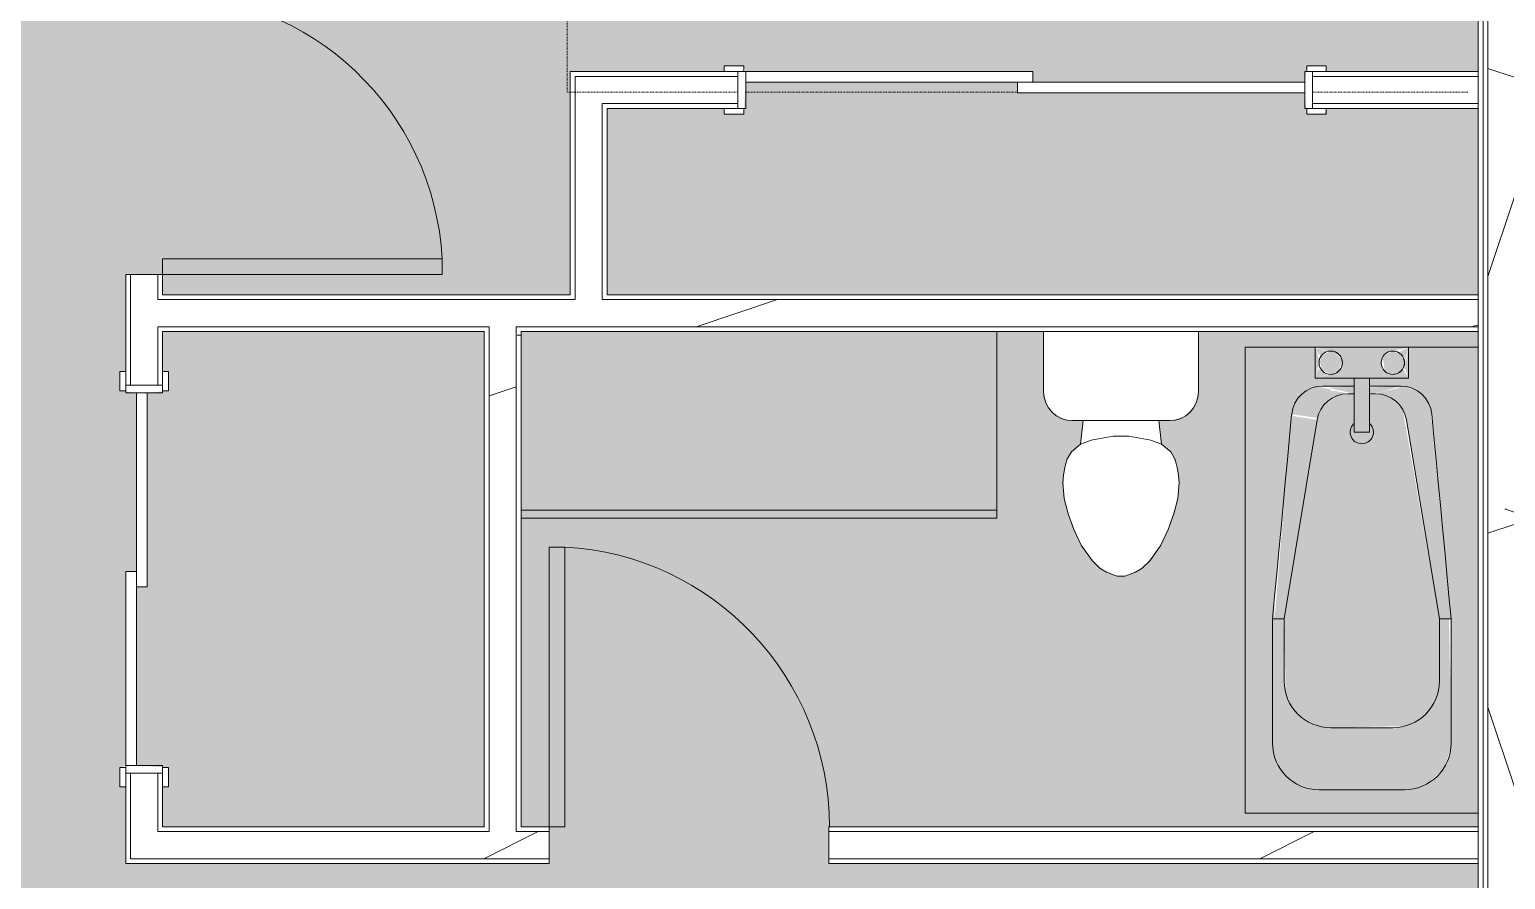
# Model space of a CAD drawing. Header units: inches. Extents: x -9418 to 110693, y 8585 to 209374.
# Drawn here: x -3614.7 to -3424.6, y 11834 to 11943.5 of the extents above; entities that cross this region are included whole.
import ezdxf

# ---------------------------------------------------------------- set-up
doc = ezdxf.new("R2010")
doc.units = ezdxf.units.IN
doc.header["$MEASUREMENT"] = 0
doc.linetypes.add('Dash 1_16_', pattern=[0.125, 0.0625, -0.0625])
for name, color, linetype, lineweight in [('0-1', 7, 'Continuous', 5), ('0-3', 7, 'Continuous', 9), ('A-AREA-PATT-2', 254, 'Continuous', 9), ('A-DOOR-1', 7, 'Continuous', 9), ('A-DOOR-FRAM-1', 7, 'Continuous', 9), ('A-WALL', 113, 'Continuous', 9), ('A-WALL-2', 10, 'Continuous', 15), ('A-WALL-3', 7, 'Continuous', 9), ('A-WALL-PATT-1', 7, 'Continuous', 9), ('A-WALL-PATT-2', 8, 'Continuous', 9), ('A-WALL-PATT-3', 111, 'Continuous', 9), ('I-FURN-1', 7, 'Continuous', 9), ('I-FURN-HDLN-1', 253, 'Dash 1_16_', 9), ('I-WALL-1', 2, 'Continuous', 15), ('P-SANR-FIXT-1', 7, 'Continuous', 9), ('P-SANR-FIXT-3', 9, 'Continuous', 9), ('Q-CASE-1', 9, 'Continuous', 9), ('Q-CASE-2', 10, 'Continuous', 15), ('Q-CASE-3', 7, 'Continuous', 9)]:
    doc.layers.add(name, color=color, linetype=linetype, lineweight=lineweight)
pattern_1 = [(0, (0, 0), (192, 48), [7.92, -136.08, 7.92, -136.08, -768]), (0, (0, 0), (192, 48), [-288, 7.92, -280.08, 7.92, -136.08, -336]), (0, (0, 0), (192, 48), [-720, 7.92, -88.08, 7.92, -232.08]), (120, (72, 24), (-137.56922, 142.27688), [7.92, -136.08, 7.92, -136.08, -768]), (120, (72, 24), (-137.56922, 142.27688), [-288, 7.92, -280.08, 7.92, -136.08, -336]), (120, (72, 24), (-137.56922, 142.27688), [-720, 7.92, -88.08, 7.92, -232.08]), (240, (96, 120), (-54.43078, -190.27688), [7.92, -136.08, 7.92, -136.08, -768]), (240, (96, 120), (-54.43078, -190.27688), [-288, 7.92, -280.08, 7.92, -136.08, -336]), (240, (96, 120), (-54.43078, -190.27688), [-720, 7.92, -88.08, 7.92, -232.08])]
pattern_2 = [(216.87, (39.984, 99.96), (299.879643, 199.920536), [49.98, -449.82]), (206.565, (99.96, 69.97), (-99.95948, -99.9602), [111.759, -111.759]), (198.435, (99.96, 19.992), (-199.92005, -99.96009), [63.22, -252.881])]

# ---------------------------------------------------------------- blocks, each defined once
blk = doc.blocks.new('Bed-Standard - King 78_ x 80_-1379907-SITE PLAN - TOPO WITH IMAGERY')
at = {"layer": 'I-FURN-1'}
for p, q in [((-28.31, 41.8), (49.69, 41.8)), ((-28.31, -38.2), (-28.31, 41.8)), ((49.69, 41.8), (49.69, -38.2)), ((49.69, -24.2), (-28.31, -17.63)), ((-25.31, -24.2), (46.69, -24.2)), ((-25.31, -36.2), (-25.31, -24.2)), ((46.69, -36.2), (46.69, -24.2)), ((-25.31, -36.2), (46.69, -36.2)), ((49.69, -38.2), (-28.31, -38.2))]:
    blk.add_line(p, q, dxfattribs=at)
at = {"layer": 'I-FURN-HDLN-1'}
for p, q in [((-64.31, 77.8), (73.69, 77.8)), ((-64.31, 55.8), (-64.31, 77.8)), ((73.69, 77.8), (73.69, -38.2)), ((-64.31, 19.8), (-64.31, 54.8)), ((-64.31, -38.2), (-64.31, -18.2))]:
    blk.add_line(p, q, dxfattribs=at)
blk = doc.blocks.new('Single-Flush - 36_ x 84_-1372839-SITE PLAN - TOPO WITH IMAGERY')
at = {"layer": 'A-DOOR-1'}
for p, q in [((16, 2.37), (16, 38.39)), ((18, 38.39), (16, 38.39)), ((18, 2.37), (18, 38.39)), ((18, 2.37), (16, 2.37))]:
    blk.add_line(p, q, dxfattribs=at)
blk.add_arc((18, 2.37), 36.07, 93.1789, 180, dxfattribs=at)
blk = doc.blocks.new('FOLDING_SLIDING CLOSET - 72_ x 80_-1372823-SITE PLAN - TOPO WITH IMAGERY')
at = {"layer": 'A-DOOR-1'}
for p, q in [((-36.25, 3), (-38.75, 3)), ((-38.75, 3), (-38.75, 2.25)), ((-38.75, 2.25), (-36.25, 2.25)), ((-36.25, 2.25), (-36.25, 3)), ((1, 2.25), (-36, 2.25)), ((-36, 2.25), (-36, 0.87)), ((1, 0.87), (1, 2.25)), ((38.75, 3), (36.25, 3)), ((36.25, 3), (36.25, 2.25)), ((36.25, 2.25), (38.75, 2.25)), ((38.75, 2.25), (38.75, 3)), ((-36, 0.87), (1, 0.87)), ((36, 0.87), (-1, 0.87)), ((-1, 0.87), (-1, -0.5)), ((36, -0.5), (36, 0.87)), ((-1, -0.5), (36, -0.5)), ((-36.25, -2.5), (-38.75, -2.5)), ((-38.75, -2.5), (-38.75, -3.25)), ((-38.75, -3.25), (-36.25, -3.25)), ((-36.25, -3.25), (-36.25, -2.5)), ((38.75, -2.5), (36.25, -2.5)), ((36.25, -2.5), (36.25, -3.25)), ((36.25, -3.25), (38.75, -3.25)), ((38.75, -3.25), (38.75, -2.5))]:
    blk.add_line(p, q, dxfattribs=at)
at = {"layer": 'A-DOOR-FRAM-1'}
for p, q in [((-36, 2.25), (-37, 2.25)), ((-37, 2.25), (-37, -2.5)), ((-36, -2.5), (-36, 2.25)), ((36, 2.25), (36, -2.5)), ((37, 2.25), (36, 2.25)), ((37, -2.5), (37, 2.25)), ((-37, -2.5), (-36, -2.5)), ((36, -2.5), (37, -2.5))]:
    blk.add_line(p, q, dxfattribs=at)
blk = doc.blocks.new('Toilet-Domestic-3D - Toilet-Domestic-3D-1352612-SITE PLAN - TOPO WITH IMAGERY')
at = {"layer": 'P-SANR-FIXT-1'}
for p, q in [((-9.98, 19.48), (9.98, 19.48)), ((-9.98, 11.75), (-9.98, 19.48)), ((9.98, 19.48), (9.98, 11.75)), ((6.25, 8.02), (-6.25, 8.02)), ((-4.86, 8.02), (-5.21, 5)), ((4.86, 8.02), (5.21, 5)), ((-1, 6), (-3.84, 5.5)), ((1, 6), (-1, 6)), ((3.84, 5.5), (1, 6)), ((-6.4, 4), (-6.97, 3)), ((-5.21, 5), (-6.4, 4)), ((-3.84, 5.5), (-5.21, 5)), ((5.21, 5), (3.84, 5.5)), ((6.4, 4), (5.21, 5)), ((6.97, 3), (6.4, 4)), ((-7.24, 2), (-7.41, 1)), ((-6.97, 3), (-7.24, 2)), ((7.24, 2), (6.97, 3)), ((7.41, 1), (7.24, 2)), ((-7.41, 1), (-7.5, 0)), ((7.5, 0), (7.41, 1)), ((-7.5, 0), (-7.33, -1.99)), ((7.33, -1.99), (7.5, 0)), ((-7.33, -1.99), (-6.79, -4)), ((6.79, -4), (7.33, -1.99)), ((-6.79, -4), (-6.06, -6)), ((6.06, -6), (6.79, -4)), ((-6.06, -6), (-5.13, -8)), ((5.13, -8), (6.06, -6)), ((-5.13, -8), (-3.74, -10)), ((3.74, -10), (5.13, -8)), ((-3.74, -10), (-2.74, -11)), ((-2.74, -11), (-1.87, -11.5)), ((1.87, -11.5), (2.74, -11)), ((2.74, -11), (3.74, -10)), ((-1.87, -11.5), (-0.5, -12)), ((-0.5, -12), (0.5, -12)), ((0.5, -12), (1.87, -11.5))]:
    blk.add_line(p, q, dxfattribs=at)
for centre, start, end in [((-6.25, 11.75), 180, 270), ((6.25, 11.75), 270, 360)]:
    blk.add_arc(centre, 3.73, start, end, dxfattribs=at)
blk = doc.blocks.new('OD_CW_Base Cabinet - OD_CW_Base Cabinet-1372836-SITE PLAN - TOPO WITH IMAGERY')
at = {"layer": 'Q-CASE-1'}
for points in [[(61.99, 21.96), (61.99, 24), (0.74, 24), (0.74, 1), (61.99, 1)], [(61.99, 1), (0.74, 1), (0.74, 0), (61.99, 0)]]:
    blk.add_hatch(color=256, dxfattribs=at).paths.add_polyline_path(points, flags=0)
at = {"layer": 'Q-CASE-2'}
for p, q in [((61.99, 24), (0.74, 24)), ((0.74, 24), (0.74, 0)), ((61.99, 0), (61.99, 24)), ((0.74, 0), (61.99, 0))]:
    blk.add_line(p, q, dxfattribs=at)
at = {"layer": 'Q-CASE-3'}
for p, q in [((0.74, 1), (0.74, 24)), ((0.74, 24), (61.99, 24)), ((61.99, 24), (61.99, 1)), ((0.74, 0), (0.74, 1)), ((0.74, 1), (61.99, 1)), ((61.99, 1), (0.74, 1)), ((61.99, 0), (0.74, 0)), ((61.99, 1), (61.99, 0))]:
    blk.add_line(p, q, dxfattribs=at)
blk = doc.blocks.new('Bath Tub - Maestro - 60_x30_-1352617-SITE PLAN - TOPO WITH IMAGERY')
at = {"layer": 'P-SANR-FIXT-3'}
h = blk.add_hatch(color=256, dxfattribs=at)
h.paths.add_polyline_path([(1.25, 17.7), (2, 17.5), (1.61, 17.7)], flags=0)
h.paths.add_polyline_path([(0, 21), (0.94, 17.94), (0.93, 18.25), (0.55, 19.19), (0.43, 19.75), (0.04, 20.87)], flags=0)
h.paths.add_polyline_path([(0, 21), (3.19, 19.75), (3.6, 19.39), (4, 21), (1.61, 20.6), (0.04, 20.99)], flags=0)
h.paths.add_polyline_path([(4, 21), (3.3, 19.75), (2.75, 20.3), (2.75, 20.57), (3.5, 20.83)], flags=0)
h.paths.add_polyline_path([(60, 30), (0, 30), (0.04, 21), (4, 20.74), (4, 16), (5, 16), (5.21, 21.33), (5.83, 22.49), (6.79, 23.38), (7.98, 23.91), (11.56, 24.3), (35, 26.5), (52.55, 26.3), (54, 25.7), (55.24, 24.74), (56.2, 23.5), (56.8, 22.05), (57, 20.5), (56.91, 8.46), (56.2, 6.5), (54.86, 4.9), (53.05, 3.86), (51, 3.5), (32.07, 3.77), (7.36, 6.31), (6.27, 7.03), (5.48, 8.06), (5.05, 9.3), (5, 13.22), (5, 14), (4, 13.96), (4, 9), (0, 9), (0.04, 0), (60, 0), (60, 26.5)], flags=0)
h.paths.add_polyline_path([(2, 12.5), (2, 12.34), (2.39, 12.45)], flags=0)
h.paths.add_polyline_path([(1.61, 12.45), (0.94, 12.06), (1.42, 12.3)], flags=0)
h.paths.add_polyline_path([(4, 9), (3.45, 10.91), (3.5, 10.46), (3.83, 9.5)], flags=0)
h.paths.add_polyline_path([(0, 9), (2.39, 9.4), (2.39, 9.55), (2, 9.6), (0.5, 9.17), (0.04, 9.01)], flags=0)
h.paths.add_polyline_path([(0.7, 11.75), (0.22, 9.94), (0.55, 10.61), (0.55, 11.19), (0.6, 11.39)], flags=0)
for points in [[(35, 25), (8.03, 20.28), (6.59, 18.77), (6.12, 17.49), (6.12, 16), (10.94, 16), (10.94, 14), (6, 14), (6.24, 11.83), (7.49, 10.17), (8.69, 9.49), (9.35, 9.26), (35, 5), (44.55, 5.2), (46.03, 5.83), (47.28, 6.81), (48.47, 8.66), (48.9, 10.25), (49, 11), (48.8, 20.55), (48.16, 22.05), (47.24, 23.24), (46, 24.2), (44.55, 24.8), (43, 25)], [(35, 26.5), (8.65, 23.91), (9.35, 20.74), (35, 25), (35, 26.23)], [(47.72, 26.5), (35, 26.23), (35, 25), (43, 25), (51, 26.5), (49, 26.5)], [(51, 26.5), (43, 25), (45.24, 24.51), (46, 24.2), (47.24, 23.24), (48.2, 22), (48.8, 20.5), (49, 19), (57, 20.5), (56.8, 22.05), (56.2, 23.5), (54.53, 25.29), (53.68, 25.83), (51.51, 26.43)], [(8.63, 24.03), (7.35, 23.69), (6.27, 22.97), (5.48, 21.94), (5.1, 20.39), (5.81, 17.42), (6, 16.8), (6.6, 18.78), (7.49, 19.83), (8.69, 20.51), (9.35, 20.74), (8.65, 23.91)], [(57, 20.5), (49, 19), (49, 11), (57, 9.5), (57, 19.75)], [(5.05, 16), (4, 16), (4, 14), (10.94, 14), (10.94, 16), (5.21, 16)], [(49, 11), (48.47, 8.66), (48.12, 7.9), (47.24, 6.76), (46, 5.8), (44.55, 5.2), (43.07, 4.99), (51, 3.5), (53.05, 3.86), (54.86, 4.9), (56.2, 6.5), (56.93, 8.66), (56.91, 9.52), (50.46, 10.73)], [(9.35, 9.26), (8.84, 5.95), (35, 3.77), (35, 5), (11.56, 8.89)], [(43, 5), (35, 4.91), (35, 3.5), (50.51, 3.59), (43.07, 4.99)]]:
    blk.add_hatch(color=256, dxfattribs=at).paths.add_polyline_path(points, flags=0)
h = blk.add_hatch(color=256, dxfattribs=at)
h.paths.add_polyline_path([(0.55, 21), (0, 21), (0.04, 9), (4, 9), (4, 21), (2.24, 21)], flags=0)
h.paths.add_polyline_path([(4, 21), (2.75, 20.3), (3.3, 19.75), (3.57, 19.75), (3.91, 20.74)], flags=0)
h.paths.add_polyline_path([(4, 21), (3.02, 17.91), (2.39, 17.55), (1.61, 17.55), (0.94, 17.94), (0.46, 19), (0.04, 20.99), (2.35, 20.59), (3.5, 20.87)], flags=0)
h.paths.add_polyline_path([(0, 21), (0.7, 19.75), (1.25, 20.3), (1.25, 20.57), (0.04, 20.99)], flags=0)
h.paths.add_polyline_path([(2, 12.5), (2.75, 12.3), (3.33, 11.67), (3.5, 11), (4, 9), (2, 9.5), (0.04, 9.19), (0.94, 12.06), (1.61, 12.45)], flags=0)
h.paths.add_polyline_path([(3.45, 10.61), (3.06, 9.94), (2.75, 9.43), (4, 9), (3.5, 10.46)], flags=0)
h.paths.add_polyline_path([(0.55, 10.61), (0.04, 9.01), (1.25, 9.7), (0.7, 10.25)], flags=0)
h = blk.add_hatch(color=256, dxfattribs=at)
h.paths.add_polyline_path([(1.61, 20.45), (0.7, 19.75), (0.55, 18.91), (1.25, 17.7), (3, 17.96), (3.3, 18.25), (3.5, 19), (3.06, 20.06), (2, 20.34)], flags=0)
h.paths.add_polyline_path([(1.61, 12.45), (0.6, 11.39), (0.55, 10.88), (1.25, 9.76), (2, 9.6), (2.89, 9.94), (3.5, 11), (3.06, 12.06), (1.85, 12.39)], flags=0)
h = blk.add_hatch(color=256, dxfattribs=at)
h.paths.add_polyline_path([(5, 20.04), (5.21, 16), (6, 16), (5.76, 17.57), (5.05, 19.87)], flags=0)
h.paths.add_polyline_path([(5.21, 14), (5, 14), (5.23, 10.71), (6, 14), (5.32, 14)], flags=0)
h = blk.add_hatch(color=256, dxfattribs=at)
h.paths.add_polyline_path([(5.59, 11.88), (5.72, 11.33), (5.56, 10.83)], flags=0)
h.paths.add_polyline_path([(6, 13.2), (5.05, 9.3), (5.72, 7.68), (6.33, 6.98), (7.36, 6.31), (8.65, 6.09), (9.13, 9.33), (7.49, 10.17), (6.59, 11.22), (6.12, 12.51)], flags=0)
at = {"layer": 'P-SANR-FIXT-1'}
for p, q in [((60, 30), (0, 30)), ((0, 30), (0, 21)), ((60, 0), (60, 30)), ((35, 25), (9.35, 20.74)), ((35, 26.5), (51, 26.5)), ((35, 26.5), (35, 25)), ((43, 25), (35, 25)), ((4, 21), (0, 21)), ((0, 21), (0, 9)), ((4, 16), (4, 21)), ((5, 16), (5, 20.04)), ((57, 20.5), (57, 9.5)), ((49, 11), (49, 19)), ((4, 14), (4, 16)), ((4, 16), (10.94, 16)), ((6, 16.8), (6, 16)), ((10.94, 14), (10.94, 16)), ((4, 9), (4, 14)), ((10.94, 14), (4, 14)), ((5, 9.96), (5, 14)), ((6, 14), (6, 13.2)), ((0, 9), (0, 0)), ((0, 9), (4, 9)), ((9.35, 9.26), (35, 5)), ((35, 3.5), (35, 5)), ((35, 5), (43, 5)), ((51, 3.5), (35, 3.5)), ((0, 0), (60, 0))]:
    blk.add_line(p, q, dxfattribs=at)
at = {"layer": 'P-SANR-FIXT-1', "flags": 128}
for points in [[(8.63, 24.03), (11.56, 24.3), (14.49, 24.58), (17.42, 24.85), (20.35, 25.13), (23.28, 25.4), (26.21, 25.68), (29.14, 25.95), (32.07, 26.23), (35, 26.5)], [(35, 3.5), (32.07, 3.77), (29.14, 4.05), (26.21, 4.32), (23.28, 4.6), (20.35, 4.87), (17.42, 5.15), (14.49, 5.42), (11.56, 5.7), (8.63, 5.97)]]:
    blk.add_lwpolyline(points, dxfattribs=at)
at = {"layer": 'P-SANR-FIXT-1'}
for centre, radius, start, end in [((43, 19), 6, 360, 90), ((51, 20.5), 6, 360, 90), ((9, 20.04), 4, 95.3558, 180), ((2, 19), 1.5, 360, 180), ((2, 19), 1.5, 0, 180), ((10, 16.8), 4, 99.4223, 180), ((2, 19), 1.5, 180, 360), ((2, 19), 1.5, 180, 360), ((10.94, 15), 1.5, 360, 135), ((10.94, 15), 1.5, 225, 360), ((2, 11), 1.5, 360, 180), ((2, 11), 1.5, 0, 180), ((10, 13.2), 4, 180, 260.5777), ((2, 11), 1.5, 180, 360), ((2, 11), 1.5, 180, 360), ((9, 9.96), 4, 180, 264.6442), ((43, 11), 6, 270, 0), ((51, 9.5), 6, 270, 360)]:
    blk.add_arc(centre, radius, start, end, dxfattribs=at)
blk = doc.blocks.new('Single-Flush - 36_ x 84_-1372824-SITE PLAN - TOPO WITH IMAGERY')
at = {"layer": 'A-DOOR-1'}
for p, q in [((16, -2.38), (16, -38.39)), ((18, -2.38), (16, -2.38)), ((18, -2.38), (18, -38.39)), ((18, -38.39), (16, -38.39))]:
    blk.add_line(p, q, dxfattribs=at)
blk.add_arc((18, -2.38), 36.07, 180, 266.8211, dxfattribs=at)
blk = doc.blocks.new('FOLDING_SLIDING CLOSET - 48_ x 80_-1372832-SITE PLAN - TOPO WITH IMAGERY')
at = {"layer": 'A-DOOR-1'}
for p, q in [((-24.25, 3), (-26.75, 3)), ((-26.75, 3), (-26.75, 2.25)), ((-26.75, 2.25), (-24.25, 2.25)), ((-24.25, 2.25), (-24.25, 3)), ((1, 2.25), (-24, 2.25)), ((-24, 2.25), (-24, 0.87)), ((1, 0.87), (1, 2.25)), ((26.75, 3), (24.25, 3)), ((24.25, 3), (24.25, 2.25)), ((24.25, 2.25), (26.75, 2.25)), ((26.75, 2.25), (26.75, 3)), ((-24, 0.87), (1, 0.87)), ((24, 0.87), (-1, 0.87)), ((-1, 0.87), (-1, -0.5)), ((24, -0.5), (24, 0.87)), ((-1, -0.5), (24, -0.5)), ((-24.25, -2.5), (-26.75, -2.5)), ((-26.75, -2.5), (-26.75, -3.25)), ((-26.75, -3.25), (-24.25, -3.25)), ((-24.25, -3.25), (-24.25, -2.5)), ((26.75, -2.5), (24.25, -2.5)), ((24.25, -2.5), (24.25, -3.25)), ((24.25, -3.25), (26.75, -3.25)), ((26.75, -3.25), (26.75, -2.5))]:
    blk.add_line(p, q, dxfattribs=at)
at = {"layer": 'A-DOOR-FRAM-1'}
for p, q in [((-24, 2.25), (-25, 2.25)), ((-25, 2.25), (-25, -2.5)), ((-24, -2.5), (-24, 2.25)), ((24, 2.25), (24, -2.5)), ((25, 2.25), (24, 2.25)), ((25, -2.5), (25, 2.25)), ((-25, -2.5), (-24, -2.5)), ((24, -2.5), (25, -2.5))]:
    blk.add_line(p, q, dxfattribs=at)
blk = doc.blocks.new('1750 Ox - Unit Layouts_rvt-1-SITE PLAN - TOPO WITH IMAGERY')
at = {"layer": 'A-WALL-PATT-1'}
h = blk.add_hatch(dxfattribs=at)
h.set_pattern_fill('FP_1', color=256, style=0, pattern_type=2)
h.set_pattern_definition(pattern_1)
h.paths.add_polyline_path([(-3598.17, 11840.19), (-3597.55, 11840.19), (-3597.55, 11847.69), (-3598.17, 11847.69), (-3598.17, 11840.82)], flags=0)
h.paths.add_polyline_path([(-3597.55, 11897.69), (-3597.55, 11905.19), (-3598.17, 11905.19), (-3598.17, 11897.69)], flags=0)
h.paths.add_polyline_path([(-3597.55, 11908.69), (-3597.55, 11911.94), (-3598.17, 11911.94), (-3598.17, 11908.69)], flags=0)
h.paths.add_polyline_path([(-3598.17, 11947.94), (-3597.55, 11947.94), (-3597.55, 12086.81), (-3598.17, 12086.81), (-3598.17, 11986.21)], flags=0)
h.paths.add_polyline_path([(-3598.17, 12090.31), (-3597.55, 12090.31), (-3597.74, 12115.71), (-3598.17, 12115.71), (-3598.17, 12107.68)], flags=0)
h = blk.add_hatch(dxfattribs=at)
h.set_pattern_fill('FP_1', color=256, style=0, pattern_type=2)
h.set_pattern_definition(pattern_1)
h.paths.add_polyline_path([(-3551.37, 11840.82), (-3551.37, 11904.57), (-3552, 11904.57), (-3552, 11840.82)], flags=0)
at = {"layer": 'A-WALL-PATT-2'}
h = blk.add_hatch(dxfattribs=at)
h.set_pattern_fill('FP_2', color=256, style=0, pattern_type=2)
h.set_pattern_definition(pattern_2)
h.paths.add_polyline_path([(-3601.67, 11836.69), (-3598.17, 11836.69), (-3598.17, 11847.69), (-3601.67, 11847.69), (-3601.67, 11840.19)], flags=0)
h.paths.add_polyline_path([(-3598.17, 11897.69), (-3598.17, 11911.94), (-3601.67, 11911.94), (-3601.67, 11897.69)], flags=0)
h.paths.add_polyline_path([(-3598.17, 11947.94), (-3598.17, 12115.71), (-3601.67, 12115.71), (-3601.67, 11947.94)], flags=0)
h = blk.add_hatch(dxfattribs=at)
h.set_pattern_fill('FP_2', color=256, style=0, pattern_type=2)
h.set_pattern_definition(pattern_2)
h.paths.add_polyline_path([(-3597.55, 11905.19), (-3428.12, 11905.23), (-3428.12, 11908.69), (-3598.17, 11908.69), (-3598.17, 11905.19)], flags=0)
h = blk.add_hatch(dxfattribs=at)
h.set_pattern_fill('FP_2', color=256, style=0, pattern_type=2)
h.set_pattern_definition(pattern_2)
h.paths.add_polyline_path([(-3555.5, 11840.19), (-3552, 11840.19), (-3552, 11905.19), (-3555.5, 11905.19), (-3555.5, 11840.82)], flags=0)
h = blk.add_hatch(dxfattribs=at)
h.set_pattern_fill('FP_2', color=256, style=0, pattern_type=2)
h.set_pattern_definition(pattern_2)
h.paths.add_polyline_path([(-3551.37, 11836.69), (-3547.75, 11836.69), (-3547.75, 11840.19), (-3598.17, 11840.18), (-3598.17, 11836.69), (-3552, 11836.69)], flags=0)
h.paths.add_polyline_path([(-3511.75, 11836.69), (-3428.12, 11836.69), (-3428.12, 11840.19), (-3511.75, 11840.19)], flags=0)
at = {"layer": 'A-WALL-2'}
for p, q in [((-3525.21, 11938.07), (-3545.05, 11938.07)), ((-3545.05, 11938.07), (-3545.05, 11937.44)), ((-3545.05, 11937.44), (-3545.05, 11933.32)), ((-3428.12, 11938.07), (-3447.71, 11938.07)), ((-3428.12, 11933.32), (-3428.12, 11938.07)), ((-3545.05, 11933.32), (-3545.05, 11909.32)), ((-3540.3, 11933.32), (-3525.21, 11933.32)), ((-3540.3, 11909.32), (-3540.3, 11933.32)), ((-3447.71, 11933.32), (-3428.12, 11933.32)), ((-3602.3, 11911.94), (-3602.3, 11899.44)), ((-3597.55, 11911.94), (-3602.3, 11911.94)), ((-3597.55, 11909.32), (-3597.55, 11911.94)), ((-3545.05, 11909.32), (-3597.55, 11909.32)), ((-3428.12, 11909.32), (-3540.3, 11909.32)), ((-3428.12, 11904.57), (-3428.12, 11909.32)), ((-3597.55, 11899.44), (-3597.55, 11904.57)), ((-3597.55, 11904.57), (-3556.12, 11904.57)), ((-3556.12, 11904.57), (-3556.12, 11840.82)), ((-3490.12, 11904.57), (-3484.1, 11904.57)), ((-3464.15, 11904.57), (-3428.12, 11904.57)), ((-3551.37, 11840.82), (-3551.37, 11880.57)), ((-3602.3, 11845.94), (-3602.3, 11836.07)), ((-3597.55, 11840.82), (-3597.55, 11845.94)), ((-3556.12, 11840.82), (-3597.55, 11840.82)), ((-3547.75, 11840.82), (-3551.37, 11840.82)), ((-3547.75, 11836.07), (-3547.75, 11840.82)), ((-3428.12, 11840.82), (-3511.75, 11840.82)), ((-3511.75, 11840.82), (-3511.75, 11836.07)), ((-3428.12, 11836.07), (-3428.12, 11840.82)), ((-3602.3, 11836.07), (-3601.67, 11836.07)), ((-3601.67, 11836.07), (-3597.55, 11836.07)), ((-3597.55, 11836.07), (-3547.75, 11836.07)), ((-3511.75, 11836.07), (-3428.12, 11836.07))]:
    blk.add_line(p, q, dxfattribs=at)
at = {"layer": 'A-WALL-3'}
for p, q in [((-3544.43, 11937.44), (-3523.46, 11937.44)), ((-3544.43, 11933.94), (-3544.43, 11937.44)), ((-3449.46, 11937.44), (-3428.12, 11937.44)), ((-3544.43, 11933.32), (-3544.43, 11933.94)), ((-3544.43, 11933.32), (-3544.43, 11909.32)), ((-3540.93, 11933.94), (-3523.46, 11933.94)), ((-3540.93, 11933.32), (-3540.93, 11933.94)), ((-3540.93, 11933.32), (-3540.93, 11909.32)), ((-3449.46, 11933.94), (-3428.12, 11933.94)), ((-3601.67, 11897.69), (-3601.67, 11911.94)), ((-3598.17, 11908.69), (-3598.17, 11911.94)), ((-3597.55, 11908.69), (-3598.17, 11908.69)), ((-3597.55, 11908.69), (-3544.43, 11908.69)), ((-3544.43, 11908.69), (-3544.43, 11909.32)), ((-3540.93, 11908.69), (-3540.93, 11909.32)), ((-3540.93, 11908.69), (-3428.12, 11908.69)), ((-3598.17, 11897.69), (-3598.17, 11905.19)), ((-3597.55, 11905.19), (-3598.17, 11905.19)), ((-3597.55, 11905.19), (-3555.5, 11905.19)), ((-3555.5, 11904.57), (-3555.5, 11905.19)), ((-3555.5, 11904.57), (-3555.5, 11840.82)), ((-3552, 11905.19), (-3428.12, 11905.19)), ((-3552, 11904.57), (-3552, 11905.19)), ((-3552, 11904.57), (-3552, 11840.82)), ((-3601.67, 11836.69), (-3601.67, 11847.69)), ((-3598.17, 11840.19), (-3598.17, 11847.69)), ((-3597.55, 11840.19), (-3598.17, 11840.19)), ((-3597.55, 11840.19), (-3555.5, 11840.19)), ((-3555.5, 11840.19), (-3555.5, 11840.82)), ((-3552, 11840.19), (-3552, 11840.82)), ((-3552, 11840.19), (-3547.75, 11840.19)), ((-3511.75, 11840.19), (-3428.12, 11840.19)), ((-3598.17, 11836.69), (-3601.67, 11836.69)), ((-3597.55, 11836.69), (-3598.17, 11836.69)), ((-3597.55, 11836.69), (-3547.75, 11836.69)), ((-3511.75, 11836.69), (-3428.12, 11836.69))]:
    blk.add_line(p, q, dxfattribs=at)
at = {"layer": '0-3'}
for name, p, rotation in [('Bed-Standard - King 78_ x 80_-1379907-SITE PLAN - TOPO WITH IMAGERY', (-3467.67, 11999.72), 89.99999999999649), ('Single-Flush - 36_ x 84_-1372839-SITE PLAN - TOPO WITH IMAGERY', (-3599.92, 11929.94), 269.9999999999993), ('Bath Tub - Maestro - 60_x30_-1352617-SITE PLAN - TOPO WITH IMAGERY', (-3458.12, 11902.57), 270.0000000000051), ('FOLDING_SLIDING CLOSET - 48_ x 80_-1372832-SITE PLAN - TOPO WITH IMAGERY', (-3600.05, 11872.69), 89.9999999999993), ('Single-Flush - 36_ x 84_-1372824-SITE PLAN - TOPO WITH IMAGERY', (-3529.75, 11838.44), 180)]:
    blk.add_blockref(name, p, dxfattribs=dict(at, rotation=rotation))
for name, p in [('FOLDING_SLIDING CLOSET - 72_ x 80_-1372823-SITE PLAN - TOPO WITH IMAGERY', (-3486.46, 11935.82)), ('OD_CW_Base Cabinet - OD_CW_Base Cabinet-1372836-SITE PLAN - TOPO WITH IMAGERY', (-3552.11, 11880.57)), ('Toilet-Domestic-3D - Toilet-Domestic-3D-1352612-SITE PLAN - TOPO WITH IMAGERY', (-3474.12, 11885.09))]:
    blk.add_blockref(name, p, dxfattribs=at)

msp = doc.modelspace()

# ---------------------------------------------------------------- hatches: boundary and pattern name
at = {"layer": 'A-AREA-PATT-2'}
h = msp.add_hatch(color=256, dxfattribs=at)
h.paths.add_polyline_path([(-3857.85, 11740.34), (-3857.85, 11740.4), (-3858.47, 11740.34)], flags=0)
h.paths.add_polyline_path([(-3466.05, 11740.34), (-3431.3, 11740.34), (-3431.3, 11741.4), (-3430.67, 11741.4), (-3430.67, 11743.34), (-3428.12, 11743.34), (-3428.12, 11836.07), (-3511.75, 11836.07), (-3511.75, 11840.82), (-3428.12, 11840.82), (-3428.12, 11842.57), (-3458.12, 11842.57), (-3458.12, 11902.57), (-3428.12, 11902.57), (-3428.12, 11904.57), (-3464.15, 11904.57), (-3464.15, 11896.84), (-3464.65, 11894.98), (-3466.01, 11893.62), (-3467.87, 11893.12), (-3469.26, 11893.12), (-3468.91, 11890.09), (-3467.72, 11889.09), (-3466.89, 11887.09), (-3466.62, 11885.09), (-3466.8, 11883.1), (-3468.06, 11879.09), (-3469.26, 11876.71), (-3471.38, 11874.09), (-3473.62, 11873.09), (-3474.62, 11873.09), (-3476.86, 11874.09), (-3477.86, 11875.09), (-3479.33, 11877.27), (-3480.91, 11881.09), (-3481.45, 11883.1), (-3481.54, 11886.09), (-3480.91, 11888.41), (-3480.52, 11889.09), (-3479.33, 11890.09), (-3478.99, 11893.12), (-3481.34, 11893.24), (-3483.01, 11894.21), (-3483.6, 11894.98), (-3484.1, 11896.84), (-3484.1, 11904.57), (-3490.12, 11904.57), (-3490.12, 11880.57), (-3551.37, 11880.57), (-3551.37, 11840.82), (-3547.75, 11840.82), (-3547.75, 11836.07), (-3602.3, 11836.07), (-3602.3, 11845.94), (-3603.05, 11845.94), (-3603.05, 11848.44), (-3602.3, 11848.69), (-3602.3, 11873.69), (-3600.92, 11873.69), (-3600.92, 11896.69), (-3603.05, 11896.94), (-3603.05, 11899.44), (-3602.3, 11899.44), (-3602.3, 11911.94), (-3597.55, 11911.94), (-3597.55, 11909.32), (-3545.05, 11909.32), (-3545.05, 11938.07), (-3525.21, 11938.07), (-3525.21, 11938.82), (-3522.71, 11938.82), (-3522.46, 11938.07), (-3485.46, 11938.07), (-3485.46, 11936.69), (-3450.46, 11936.69), (-3450.21, 11938.82), (-3447.71, 11938.82), (-3447.71, 11938.07), (-3428.12, 11938.07), (-3428.12, 12115.9), (-3482.91, 12115.9), (-3482.91, 12119.28), (-3484.91, 12119.28), (-3484.91, 12120.34), (-3518.94, 12120.34), (-3518.94, 12119.28), (-3520.94, 12119.28), (-3520.94, 12115.9), (-3559.52, 12115.9), (-3559.52, 12086.19), (-3560.15, 12086.19), (-3560.15, 12086.81), (-3563.65, 12086.81), (-3563.65, 12090.31), (-3564.27, 12090.31), (-3564.27, 12120.21), (-3566.79, 12120.21), (-3566.79, 12095.96), (-3594.79, 12095.96), (-3594.79, 12120.34), (-3597.74, 12120.34), (-3597.74, 12115.9), (-3604.3, 12115.71), (-3604.3, 12086.34), (-3664.3, 12086.34), (-3664.3, 11994.14), (-3669.05, 11994.14), (-3669.05, 11995.77), (-3703.8, 11995.77), (-3703.8, 12003.02), (-3704.55, 12003.02), (-3704.55, 12005.52), (-3703.8, 12005.77), (-3703.8, 12042.77), (-3702.42, 12042.77), (-3702.42, 12077.77), (-3704.55, 12078.02), (-3704.55, 12080.52), (-3703.8, 12080.52), (-3703.8, 12115.71), (-3699.05, 12115.71), (-3699.05, 12080.52), (-3698.3, 12080.52), (-3698.3, 12078.02), (-3701.05, 12077.77), (-3701.05, 12040.77), (-3702.42, 12040.77), (-3702.42, 12005.77), (-3698.3, 12005.52), (-3698.3, 12003.02), (-3699.05, 12003.02), (-3699.05, 12000.52), (-3669.05, 12000.52), (-3669.05, 12115.71), (-3713.31, 12115.9), (-3713.31, 12119.28), (-3751.34, 12119.28), (-3751.52, 12115.96), (-3860.66, 12115.72), (-3860.66, 12106.84), (-3857.91, 12106.84), (-3857.91, 12067.47), (-3860.66, 12067.47), (-3860.66, 12047.98), (-3858.47, 12047.98), (-3858.47, 12047.6), (-3861.22, 12047.42), (-3861.22, 12009.58), (-3857.85, 12009.58), (-3857.85, 11955.13), (-3708.05, 11955.13), (-3708.05, 11950.38), (-3857.85, 11950.38), (-3857.85, 11932.4), (-3861.22, 11932.4), (-3861.22, 11894.38), (-3857.85, 11894.38), (-3857.85, 11817.2), (-3861.22, 11817.2), (-3861.22, 11779.18), (-3857.85, 11779.18), (-3857.85, 11743.34), (-3466.67, 11743.26), (-3466.67, 11741.4), (-3466.05, 11741.4)], flags=0)
h.paths.add_polyline_path([(-3432.42, 11743.34), (-3432.42, 11779.34), (-3430.67, 11779.34), (-3430.67, 11743.34)], flags=0)
h.paths.add_polyline_path([(-3548.67, 11744.21), (-3549.3, 11744.21), (-3549.3, 11746.21), (-3585.05, 11746.21), (-3585.05, 11744.21), (-3678.3, 11744.21), (-3678.3, 11826.1), (-3691.96, 11826.1), (-3691.85, 11842.6), (-3678.3, 11842.6), (-3678.3, 11850.1), (-3691.96, 11850.1), (-3691.85, 11866.6), (-3678.3, 11866.6), (-3678.3, 11874.1), (-3691.96, 11874.1), (-3691.85, 11890.6), (-3678.3, 11890.6), (-3678.3, 11896.78), (-3642.3, 11896.78), (-3642.3, 11839.69), (-3640.67, 11839.5), (-3640.87, 11815.87), (-3642.3, 11815.69), (-3642.3, 11768.21), (-3612.3, 11768.21), (-3612.3, 11768.59), (-3588.3, 11768.59), (-3588.14, 11768.21), (-3585.05, 11768.21), (-3585.05, 11776.21), (-3549.3, 11776.21), (-3549.3, 11773.48), (-3543.91, 11773.48), (-3543.91, 11768.73), (-3544.55, 11768.73), (-3544.55, 11744.21), (-3545.17, 11744.21)], flags=0)
h.paths.add_polyline_path([(-3512.65, 11744.21), (-3513.27, 11744.21), (-3513.27, 11768.73), (-3513.91, 11768.73), (-3513.91, 11773.48), (-3508.52, 11773.48), (-3508.52, 11744.21), (-3509.15, 11744.21)], flags=0)
h.paths.add_polyline_path([(-3751.31, 11745.64), (-3823.31, 11745.77), (-3823.31, 11761.77), (-3805.31, 11761.77), (-3805.31, 11757.77), (-3769.31, 11757.77), (-3769.31, 11761.77), (-3751.31, 11761.77), (-3751.31, 11745.77)], flags=0)
h.paths.add_polyline_path([(-3768.75, 11777.77), (-3817.82, 11777.77), (-3817.82, 11807.77), (-3757.82, 11807.77), (-3757.82, 11777.77), (-3768.65, 11777.77)], flags=0)
h.paths.add_polyline_path([(-3786.47, 11822.77), (-3826.82, 11822.77), (-3826.82, 11823.77), (-3832.82, 11823.77), (-3832.82, 11858.77), (-3748.82, 11858.77), (-3748.82, 11823.77), (-3754.82, 11823.77), (-3754.82, 11822.77), (-3757.82, 11822.77)], flags=0)
h.paths.add_polyline_path([(-3556.12, 11840.82), (-3556.12, 11904.57), (-3597.55, 11904.57), (-3597.55, 11899.44), (-3596.8, 11899.44), (-3596.8, 11896.94), (-3599.55, 11896.69), (-3599.55, 11871.69), (-3600.92, 11871.69), (-3600.92, 11848.69), (-3596.8, 11848.44), (-3596.8, 11845.94), (-3597.55, 11845.94), (-3597.55, 11840.82), (-3571.92, 11840.82)], flags=0)
h.paths.add_polyline_path([(-3446.58, 11896.81), (-3446.58, 11896.99), (-3446.9, 11896.87)], flags=0)
h.paths.add_polyline_path([(-3502.64, 11909.32), (-3428.12, 11909.32), (-3428.12, 11933.32), (-3447.71, 11933.32), (-3447.96, 11932.57), (-3450.21, 11932.57), (-3450.46, 11935.32), (-3487.46, 11935.32), (-3487.46, 11936.69), (-3522.46, 11936.69), (-3522.71, 11932.57), (-3525.21, 11932.57), (-3525.21, 11933.32), (-3540.3, 11933.32), (-3540.3, 11909.32), (-3518.28, 11909.32)], flags=0)
h.paths.add_polyline_path([(-3601.67, 11947.94), (-3602.3, 11947.94), (-3602.3, 11950.38), (-3672.05, 11950.38), (-3672.05, 11955.13), (-3669.05, 11955.24), (-3669.05, 11958.14), (-3664.3, 11958.14), (-3664.3, 11955.13), (-3626.3, 11955.13), (-3626.3, 12054.34), (-3602.3, 12054.43), (-3602.3, 12060.36), (-3610.02, 12060.36), (-3612.23, 12061.13), (-3613.25, 12062.23), (-3613.75, 12064.09), (-3613.98, 12065.45), (-3616.77, 12065.13), (-3618.46, 12063.55), (-3619.77, 12063.1), (-3621.77, 12062.84), (-3623.77, 12063.01), (-3627.77, 12064.28), (-3629.77, 12065.21), (-3632.77, 12067.6), (-3633.77, 12069.84), (-3633.77, 12070.84), (-3632.77, 12073.08), (-3631.77, 12074.08), (-3629.77, 12075.47), (-3625.56, 12077.18), (-3623.77, 12077.67), (-3620.78, 12077.75), (-3618.76, 12077.3), (-3617.77, 12076.74), (-3616.77, 12075.55), (-3613.75, 12075.2), (-3613.62, 12077.55), (-3612.66, 12079.22), (-3611.89, 12079.82), (-3609.3, 12080.32), (-3602.3, 12080.32), (-3602.3, 12115.71), (-3597.55, 12115.71), (-3597.55, 12090.31), (-3598.17, 12090.31), (-3598.17, 12086.81), (-3597.55, 12086.81), (-3597.55, 11947.94), (-3598.17, 11947.94)], flags=0)
h.paths.add_polyline_path([(-3447.71, 11950.48), (-3447.96, 11950.48), (-3447.96, 11968.48), (-3429.96, 11968.48), (-3429.96, 11950.48), (-3435.84, 11950.48)], flags=0)
h.paths.add_polyline_path([(-3820.72, 11957.82), (-3833.85, 11957.82), (-3833.85, 12037.82), (-3755.85, 12037.82), (-3755.85, 11957.82), (-3777.69, 11957.82)], flags=0)
h.paths.add_polyline_path([(-3841.44, 11958.32), (-3854.85, 11958.32), (-3854.85, 11976.32), (-3836.85, 11976.32), (-3836.85, 11958.32), (-3840.11, 11958.32)], flags=0)
h.paths.add_polyline_path([(-3752.92, 11958.32), (-3752.92, 11976.32), (-3734.92, 11976.32), (-3734.92, 11958.32)], flags=0)
h.paths.add_polyline_path([(-3509.46, 11971.41), (-3509.46, 12049.41), (-3429.46, 12049.41), (-3429.46, 11971.41), (-3500.66, 11971.41)], flags=0)
h.paths.add_polyline_path([(-3447.96, 12052.41), (-3447.96, 12070.41), (-3429.96, 12070.41), (-3429.96, 12052.41), (-3446.45, 12052.41)], flags=0)
h.paths.add_polyline_path([(-3609.35, 12095.64), (-3609.5, 12096.96), (-3609.45, 12096.29)], flags=0)
at = {"layer": 'A-WALL-PATT-3'}
h = msp.add_hatch(dxfattribs=at)
h.set_pattern_fill('FP_1', color=256, style=0, pattern_type=2)
h.set_pattern_definition(pattern_1)
h.paths.add_polyline_path([(-3428.12, 11715.99), (-3427.5, 11715.99), (-3427.5, 11737.96), (-3428.12, 11737.96), (-3428.12, 11716.61)], flags=0)
h.paths.add_polyline_path([(-3428.12, 11742.71), (-3427.5, 11742.71), (-3427.5, 12115.9), (-3428.12, 12115.9), (-3428.12, 11743.26)], flags=0)
h = msp.add_hatch(dxfattribs=at)
h.set_pattern_fill('FP_1', color=256, style=0, pattern_type=2)
h.set_pattern_definition(pattern_1)
h.paths.add_polyline_path([(-3427.5, 11716.61), (-3426.87, 11716.61), (-3426.87, 11738.59), (-3427.5, 11738.59), (-3427.5, 11717.24)], flags=0)
h.paths.add_polyline_path([(-3426.87, 11742.09), (-3426.87, 12116.53), (-3427.5, 12116.53), (-3427.5, 11742.09)], flags=0)
h = msp.add_hatch(dxfattribs=at)
h.set_pattern_fill('FP_5', color=256, style=0, pattern_type=2)
h.set_pattern_definition([(161.57, (3, 3), (-24.0016874, -0.002073), [0, -170.76, 18.96, 0]), (18.43, (-3, 3), (-24.0016874, 0.002073), [0, -170.76, 18.96, 0]), (108.43, (3, 3), (11.995661, -60.005255), [56.91, -132.81]), (71.57, (-3, 3), (11.995661, 60.005255), [56.91, -132.81])])
h.paths.add_polyline_path([(-3426.87, 11717.24), (-3423.37, 11717.24), (-3423.37, 12116.53), (-3426.87, 12116.53), (-3426.87, 11720.74)], flags=0)

# ---------------------------------------------------------------- linework, layer by layer
at = {"layer": 'A-WALL'}
for p, q in [((-3427.5, 11742.71), (-3427.5, 12116.53)), ((-3426.87, 11742.09), (-3426.87, 12116.53))]:
    msp.add_line(p, q, dxfattribs=at)
at = {"layer": 'I-WALL-1'}
for p, q in [((-3428.12, 12115.9), (-3428.12, 11902.57)), ((-3428.12, 11842.57), (-3428.12, 11743.34))]:
    msp.add_line(p, q, dxfattribs=at)

# ---------------------------------------------------------------- block references
at = {"layer": '0-1'}
msp.add_blockref('1750 Ox - Unit Layouts_rvt-1-SITE PLAN - TOPO WITH IMAGERY', (0, 0), dxfattribs=at)

doc.saveas('drawing.dxf')
